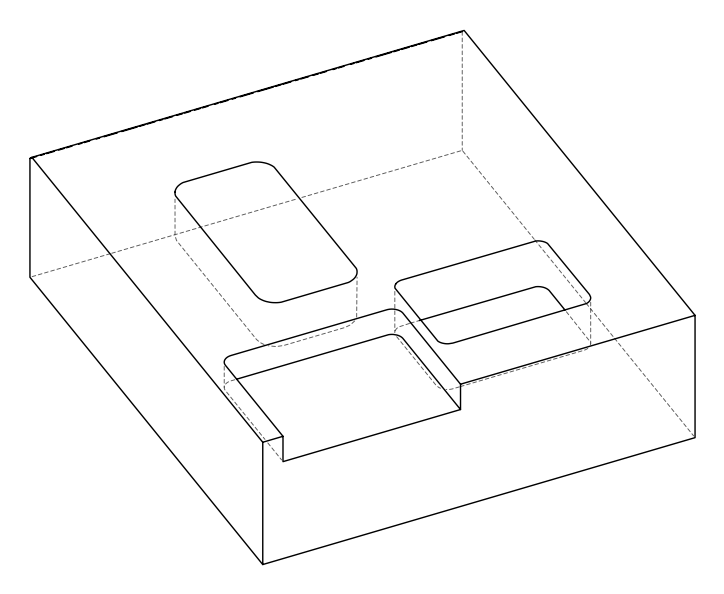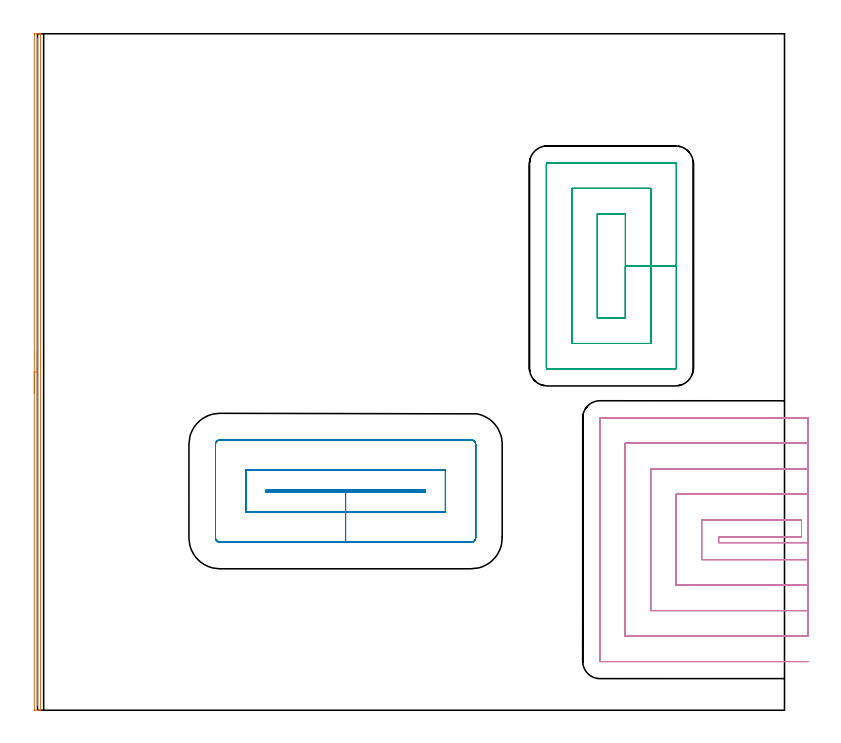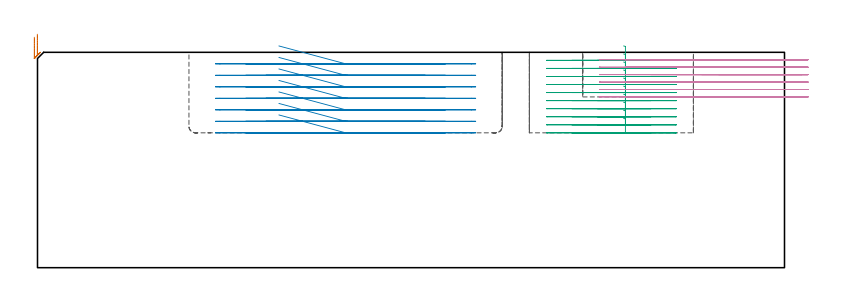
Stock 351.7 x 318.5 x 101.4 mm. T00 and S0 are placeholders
(PLAN: 4 operations, 2 tool changes, 52.1 min)
(1 AREA_MILL | FG_CHAMFER_SURFACE | UGT0205_001 | 5.23 min | 1339 mm3)
(2 MILL_RECTANGULAR_POCKET | POCKET_RECTANGULAR_STRAIGHT | NXT0201_007 | Follow Part, ap 6.25, ae 75% | 11.32 min | 401329 mm3)
(3 MILL_RECTANGULAR_POCKET_1 | POCKET_RECTANGULAR_STRAIGHT_1 | NXT0201_012 | Follow Part, ap 4, ae 75% | 14.79 min | 328397 mm3)
(4 MILL_SLOT | SLOT_PARTIAL_RECTANGULAR | NXT0201_012 | Follow Part, ap 4, ae 75% | 20.76 min | 260340 mm3)
(TOOL UGT0205_001 | Chamfer Mill 20 x 3 x 45 deg. | D20 FL50 Z2)
(TOOL NXT0201_007 | ENDMILL 25mm [R216.25-25050GCK54P 1620] | D25 R3 FL54 Z5)
(TOOL NXT0201_012 | ENDMILL 16mm [2P460-1600-NA 1630] | D16 FL38 Z6)
(OP 1 AREA_MILL)
G17 G21 G94 G90
T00 M6
G54
G17 G0 G90 X-1.5 Y149.25 S1061 M3
G43 Z111.4 H0
Z108.5
G94 G1 Y149.288 Z107.628 F250.
Y149.402 Z106.764
Y149.591 Z105.912
Y149.853 Z105.08
Y150.187 Z104.274
Y150.59 Z103.5
Y151.058 Z102.764
Y151.59 Z102.072
Y152.179 Z101.429
Y152.822 Z100.84
Y153.514 Z100.309
Y154.25 Z99.84
Y155.024 Z99.437
Y155.83 Z99.103
Y156.662 Z98.841
Y157.514 Z98.652
Y158.378 Z98.538
Y159.25 Z98.5
Y317.877
X-1.499 Y318.043 Z98.501
X-1.491 Y318.498 Z98.505
X-1.289 Y318.5 Z98.708
X-0.05 Z99.945
X0.649 Z100.649
X0.959 Z100.959
X1.356 Y318.494 Z101.347
X1.397 Y318.49 Z101.388
X1.4 Y318.324 Z101.4
Y0.176
X1.397 Y0.01 Z101.388
X1.356 Y0.006 Z101.347
X0.959 Y0. Z100.959
X0.649 Z100.649
X-0.05 Z99.945
X-1.289 Z98.708
X-1.491 Y0.002 Z98.505
X-1.5 Y0.458 Z98.5
Y159.25
X-0.086 Z99.914
X-0.085 Y316.09 Z99.915
X-0.083 Y316.124 Z99.917
X-0.05 Y316.425 Z99.95
X-0.017 Y316.09 Z99.983
X-0.015 Y316.055 Z99.985
Y2.41
X-0.017 Y2.376 Z99.983
X-0.05 Y2.075 Z99.95
X-0.083 Y2.41 Z99.917
X-0.085 Y2.445 Z99.915
X-0.086 Y159.25 Z99.914
Y160.122 Z99.952
Y160.986 Z100.066
Y161.838 Z100.255
Y162.67 Z100.517
Y163.476 Z100.851
Y164.25 Z101.254
Y164.986 Z101.723
Y165.678 Z102.254
Y166.321 Z102.843
Y166.91 Z103.486
Y167.442 Z104.178
Y167.91 Z104.914
Y168.313 Z105.688
Y168.647 Z106.494
Y168.909 Z107.326
Y169.098 Z108.178
Y169.212 Z109.043
Y169.25 Z109.914
G0 Z111.4
M5
M2
(OP 2 MILL_RECTANGULAR_POCKET)
G17 G21 G94 G90
T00 M6
G54
G17 G0 G90 X113.648 Y102.85 S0 M3
G43 Z111.4 H1
Z104.4
G94 G1 X145.05 Z95.986 F250.
X182.55 F500.
Y103.55
X107.55
Y102.85
X145.05
Y93.35
X192.05
Y113.05
X98.05
Y93.35
X145.05
Y79.1
X204.2
G3 X206.3 Y81.2 R2.1
G1 Y125.2
G3 X204.2 Y127.3 R2.1
G1 X85.9
G3 X83.8 Y125.2 R2.1
G1 Y81.2
G3 X85.9 Y79.1 R2.1
G1 X145.05
X146.05
G0 X113.648 Y102.85 Z98.986
G1 X145.05 Z90.571 F250.
X182.55 F500.
Y103.55
X107.55
Y102.85
X145.05
Y93.35
X192.05
Y113.05
X98.05
Y93.35
X145.05
Y79.1
X204.2
G3 X206.3 Y81.2 R2.1
G1 Y125.2
G3 X204.2 Y127.3 R2.1
G1 X85.9
G3 X83.8 Y125.2 R2.1
G1 Y81.2
G3 X85.9 Y79.1 R2.1
G1 X145.05
X146.05
G0 X113.648 Y102.85 Z93.571
G1 X145.05 Z85.157 F250.
X182.55 F500.
Y103.55
X107.55
Y102.85
X145.05
Y93.35
X192.05
Y113.05
X98.05
Y93.35
X145.05
Y79.1
X204.2
G3 X206.3 Y81.2 R2.1
G1 Y125.2
G3 X204.2 Y127.3 R2.1
G1 X85.9
G3 X83.8 Y125.2 R2.1
G1 Y81.2
G3 X85.9 Y79.1 R2.1
G1 X145.05
X146.05
G0 X113.648 Y102.85 Z88.157
G1 X145.05 Z79.743 F250.
X182.55 F500.
Y103.55
X107.55
Y102.85
X145.05
Y93.35
X192.05
Y113.05
X98.05
Y93.35
X145.05
Y79.1
X204.2
G3 X206.3 Y81.2 R2.1
G1 Y125.2
G3 X204.2 Y127.3 R2.1
G1 X85.9
G3 X83.8 Y125.2 R2.1
G1 Y81.2
G3 X85.9 Y79.1 R2.1
G1 X145.05
X146.05
G0 X113.648 Y102.85 Z82.743
G1 X145.05 Z74.329 F250.
X182.55 F500.
Y103.55
X107.55
Y102.85
X145.05
Y93.35
X192.05
Y113.05
X98.05
Y93.35
X145.05
Y79.1
X204.2
G3 X206.3 Y81.2 R2.1
G1 Y125.2
G3 X204.2 Y127.3 R2.1
G1 X85.9
G3 X83.8 Y125.2 R2.1
G1 Y81.2
G3 X85.9 Y79.1 R2.1
G1 X145.05
X146.05
G0 X113.648 Y102.85 Z77.329
G1 X145.05 Z68.914 F250.
X182.55 F500.
Y103.55
X107.55
Y102.85
X145.05
Y93.35
X192.05
Y113.05
X98.05
Y93.35
X145.05
Y79.1
X204.2
G3 X206.3 Y81.2 R2.1
G1 Y125.2
G3 X204.2 Y127.3 R2.1
G1 X85.9
G3 X83.8 Y125.2 R2.1
G1 Y81.2
G3 X85.9 Y79.1 R2.1
G1 X145.05
X146.05
G0 X113.648 Y102.85 Z71.914
G1 X145.05 Z63.5 F250.
X182.55 F500.
Y103.55
X107.55
Y102.85
X145.05
Y93.35
X192.05
Y113.05
X98.05
Y93.35
X145.05
Y79.1
X204.2
G3 X206.3 Y81.2 R2.1
G1 Y125.2
G3 X204.2 Y127.3 R2.1
G1 X85.9
G3 X83.8 Y125.2 R2.1
G1 Y81.2
G3 X85.9 Y79.1 R2.1
G1 X145.05
X146.05
G0 Z111.4
M5
M2
(OP 3 MILL_RECTANGULAR_POCKET_1)
G17 G21 G94 G90
T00 M6
G54
G17 G0 G90 X275.959 Y184.7 S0 M3
G43 Z111.4 H1
Z104.4
G94 G1 X276.8 Z104.175 F250.
Y209.2 Z97.61
Y233.7 F500.
X263.6
Y184.7
X276.8
Y209.2
X288.8
Y245.7
X251.6
Y172.7
X288.8
Y209.2
X300.8
Y257.2
G3 X300.3 Y257.7 R0.5
G1 X240.1
G3 X239.6 Y257.2 R0.5
G1 Y161.2
G3 X240.1 Y160.7 R0.5
G1 X300.3
G3 X300.8 Y161.2 R0.5
G1 Y209.2
Y210.2
G0 X275.959 Y184.7 Z100.61
G1 X276.8 Z100.385 F250.
Y209.2 Z93.82
Y233.7 F500.
X263.6
Y184.7
X276.8
Y209.2
X288.8
Y245.7
X251.6
Y172.7
X288.8
Y209.2
X300.8
Y257.2
G3 X300.3 Y257.7 R0.5
G1 X240.1
G3 X239.6 Y257.2 R0.5
G1 Y161.2
G3 X240.1 Y160.7 R0.5
G1 X300.3
G3 X300.8 Y161.2 R0.5
G1 Y209.2
Y210.2
G0 X275.959 Y184.7 Z96.82
G1 X276.8 Z96.595 F250.
Y209.2 Z90.03
Y233.7 F500.
X263.6
Y184.7
X276.8
Y209.2
X288.8
Y245.7
X251.6
Y172.7
X288.8
Y209.2
X300.8
Y257.2
G3 X300.3 Y257.7 R0.5
G1 X240.1
G3 X239.6 Y257.2 R0.5
G1 Y161.2
G3 X240.1 Y160.7 R0.5
G1 X300.3
G3 X300.8 Y161.2 R0.5
G1 Y209.2
Y210.2
G0 X275.959 Y184.7 Z93.03
G1 X276.8 Z92.805 F250.
Y209.2 Z86.24
Y233.7 F500.
X263.6
Y184.7
X276.8
Y209.2
X288.8
Y245.7
X251.6
Y172.7
X288.8
Y209.2
X300.8
Y257.2
G3 X300.3 Y257.7 R0.5
G1 X240.1
G3 X239.6 Y257.2 R0.5
G1 Y161.2
G3 X240.1 Y160.7 R0.5
G1 X300.3
G3 X300.8 Y161.2 R0.5
G1 Y209.2
Y210.2
G0 X275.959 Y184.7 Z89.24
G1 X276.8 Z89.015 F250.
Y209.2 Z82.45
Y233.7 F500.
X263.6
Y184.7
X276.8
Y209.2
X288.8
Y245.7
X251.6
Y172.7
X288.8
Y209.2
X300.8
Y257.2
G3 X300.3 Y257.7 R0.5
G1 X240.1
G3 X239.6 Y257.2 R0.5
G1 Y161.2
G3 X240.1 Y160.7 R0.5
G1 X300.3
G3 X300.8 Y161.2 R0.5
G1 Y209.2
Y210.2
G0 X275.959 Y184.7 Z85.45
G1 X276.8 Z85.225 F250.
Y209.2 Z78.66
Y233.7 F500.
X263.6
Y184.7
X276.8
Y209.2
X288.8
Y245.7
X251.6
Y172.7
X288.8
Y209.2
X300.8
Y257.2
G3 X300.3 Y257.7 R0.5
G1 X240.1
G3 X239.6 Y257.2 R0.5
G1 Y161.2
G3 X240.1 Y160.7 R0.5
G1 X300.3
G3 X300.8 Y161.2 R0.5
G1 Y209.2
Y210.2
G0 X275.959 Y184.7 Z81.66
G1 X276.8 Z81.435 F250.
Y209.2 Z74.87
Y233.7 F500.
X263.6
Y184.7
X276.8
Y209.2
X288.8
Y245.7
X251.6
Y172.7
X288.8
Y209.2
X300.8
Y257.2
G3 X300.3 Y257.7 R0.5
G1 X240.1
G3 X239.6 Y257.2 R0.5
G1 Y161.2
G3 X240.1 Y160.7 R0.5
G1 X300.3
G3 X300.8 Y161.2 R0.5
G1 Y209.2
Y210.2
G0 X275.959 Y184.7 Z77.87
G1 X276.8 Z77.645 F250.
Y209.2 Z71.08
Y233.7 F500.
X263.6
Y184.7
X276.8
Y209.2
X288.8
Y245.7
X251.6
Y172.7
X288.8
Y209.2
X300.8
Y257.2
G3 X300.3 Y257.7 R0.5
G1 X240.1
G3 X239.6 Y257.2 R0.5
G1 Y161.2
G3 X240.1 Y160.7 R0.5
G1 X300.3
G3 X300.8 Y161.2 R0.5
G1 Y209.2
Y210.2
G0 X275.959 Y184.7 Z74.08
G1 X276.8 Z73.855 F250.
Y209.2 Z67.29
Y233.7 F500.
X263.6
Y184.7
X276.8
Y209.2
X288.8
Y245.7
X251.6
Y172.7
X288.8
Y209.2
X300.8
Y257.2
G3 X300.3 Y257.7 R0.5
G1 X240.1
G3 X239.6 Y257.2 R0.5
G1 Y161.2
G3 X240.1 Y160.7 R0.5
G1 X300.3
G3 X300.8 Y161.2 R0.5
G1 Y209.2
Y210.2
G0 X275.959 Y184.7 Z70.29
G1 X276.8 Z70.065 F250.
Y209.2 Z63.5
Y233.7 F500.
X263.6
Y184.7
X276.8
Y209.2
X288.8
Y245.7
X251.6
Y172.7
X288.8
Y209.2
X300.8
Y257.2
G3 X300.3 Y257.7 R0.5
G1 X240.1
G3 X239.6 Y257.2 R0.5
G1 Y161.2
G3 X240.1 Y160.7 R0.5
G1 X300.3
G3 X300.8 Y161.2 R0.5
G1 Y209.2
Y210.2
G0 Z111.4
M5
M2
(OP 4 MILL_SLOT)
G17 G21 G94 G90
T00 M6
G54
G17 G0 G90 X362.7 Y78.9 S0 M3
G43 Z111.4 H1
Z97.9
G94 G1 X359.7 F250.
X320.7 F500.
Y81.7
X359.7
Y89.7
X312.7
Y70.9
X359.7
X362.7 F250.
Y101.7
X359.7
X300.7 F500.
Y58.9
X359.7
X362.7 F250.
Y113.7
X359.7
X288.7 F500.
Y46.9
X359.7
X362.7 F250.
Y125.7
X359.7
X276.7 F500.
Y34.9
X359.7
X362.7 F250.
Y137.7
X359.7
X264.8 F500.
X264.745 Y137.695
X264.705 Y137.655
X264.7 Y137.6
Y23.
X264.705 Y22.945
X264.745 Y22.905
X264.8 Y22.9
X359.7
X362.7 F250.
G0 Y78.9 Z94.4
G1 X359.7
X320.7 F500.
Y81.7
X359.7
Y89.7
X312.7
Y70.9
X359.7
X362.7 F250.
Y101.7
X359.7
X300.7 F500.
Y58.9
X359.7
X362.7 F250.
Y113.7
X359.7
X288.7 F500.
Y46.9
X359.7
X362.7 F250.
Y125.7
X359.7
X276.7 F500.
Y34.9
X359.7
X362.7 F250.
Y137.7
X359.7
X264.8 F500.
X264.745 Y137.695
X264.705 Y137.655
X264.7 Y137.6
Y23.
X264.705 Y22.945
X264.745 Y22.905
X264.8 Y22.9
X359.7
X362.7 F250.
G0 Y78.9 Z90.9
G1 X359.7
X320.7 F500.
Y81.7
X359.7
Y89.7
X312.7
Y70.9
X359.7
X362.7 F250.
Y101.7
X359.7
X300.7 F500.
Y58.9
X359.7
X362.7 F250.
Y113.7
X359.7
X288.7 F500.
Y46.9
X359.7
X362.7 F250.
Y125.7
X359.7
X276.7 F500.
Y34.9
X359.7
X362.7 F250.
Y137.7
X359.7
X264.8 F500.
X264.745 Y137.695
X264.705 Y137.655
X264.7 Y137.6
Y23.
X264.705 Y22.945
X264.745 Y22.905
X264.8 Y22.9
X359.7
X362.7 F250.
G0 Y78.9 Z87.4
G1 X359.7
X320.7 F500.
Y81.7
X359.7
Y89.7
X312.7
Y70.9
X359.7
X362.7 F250.
Y101.7
X359.7
X300.7 F500.
Y58.9
X359.7
X362.7 F250.
Y113.7
X359.7
X288.7 F500.
Y46.9
X359.7
X362.7 F250.
Y125.7
X359.7
X276.7 F500.
Y34.9
X359.7
X362.7 F250.
Y137.7
X359.7
X264.8 F500.
X264.745 Y137.695
X264.705 Y137.655
X264.7 Y137.6
Y23.
X264.705 Y22.945
X264.745 Y22.905
X264.8 Y22.9
X359.7
X362.7 F250.
G0 Y78.9 Z83.9
G1 X359.7
X320.7 F500.
Y81.7
X359.7
Y89.7
X312.7
Y70.9
X359.7
X362.7 F250.
Y101.7
X359.7
X300.7 F500.
Y58.9
X359.7
X362.7 F250.
Y113.7
X359.7
X288.7 F500.
Y46.9
X359.7
X362.7 F250.
Y125.7
X359.7
X276.7 F500.
Y34.9
X359.7
X362.7 F250.
Y137.7
X359.7
X264.8 F500.
X264.745 Y137.695
X264.705 Y137.655
X264.7 Y137.6
Y23.
X264.705 Y22.945
X264.745 Y22.905
X264.8 Y22.9
X359.7
X362.7 F250.
G0 Y78.9 Z80.4
G1 X359.7
X320.7 F500.
Y81.7
X359.7
Y89.7
X312.7
Y70.9
X359.7
X362.7 F250.
Y101.7
X359.7
X300.7 F500.
Y58.9
X359.7
X362.7 F250.
Y113.7
X359.7
X288.7 F500.
Y46.9
X359.7
X362.7 F250.
Y125.7
X359.7
X276.7 F500.
Y34.9
X359.7
X362.7 F250.
Y137.7
X359.7
X264.8 F500.
X264.745 Y137.695
X264.705 Y137.655
X264.7 Y137.6
Y23.
X264.705 Y22.945
X264.745 Y22.905
X264.8 Y22.9
X359.7
X362.7 F250.
G0 Z111.4
M5
M2
